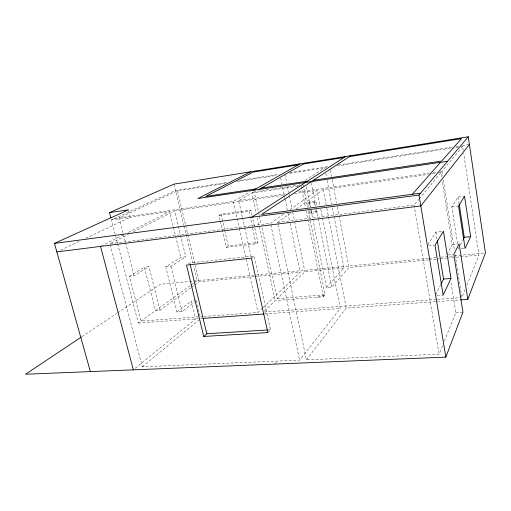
<?xml version="1.0" encoding="UTF-8"?>
<svg xmlns="http://www.w3.org/2000/svg" width="511" height="511" viewBox="0 0 511 511"><rect width="100%" height="100%" fill="white"/><g stroke="black" fill="none" stroke-linecap="round" stroke-linejoin="round"><path stroke-width="0.38" stroke-dasharray="2.56 1.92" d="M290.382 213.157L277.518 222.426L306.402 359.84L439.096 354.206L442.622 345.449M444.385 341.073L455.831 312.617L450.906 281.88M465.125 289.513L461.88 297.574L455.09 254.44M466.894 285.119L478.979 255.085L463.707 153.428M435.653 294.968L440.795 284.601M460.481 244.948L462.896 240.081M446.984 254.376L452.229 244.52L442.111 180.46M427.924 244.705L435.915 232.077L443.433 231.24M457.556 243.645L451.82 206.929L458.08 197.042L464.512 196.211M306.402 359.84L346.234 308.101L459.849 299.931M110.146 244.539L142.314 366.815L299.599 360.134L340.281 308.529L322.479 217.788M277.518 222.426L414.095 205.026L418.643 199.526M419.148 198.92L440.878 172.648L441.619 177.336M440.412 171.53L441.989 171.3L462.647 146.338L463.234 150.272M274.777 364.088L277.332 361.079M264.455 310.995L275.193 300.57L323.342 296.738L325.073 294.758L310.056 219.685M311.027 210.142L326.452 287.572L331.786 287.118L349.013 267.509L428.263 259.933M326.452 287.572L343.992 267.988L334.053 216.37M267.828 332.591L270.472 329.812L254.254 255.96L189.798 262.948L188.489 263.817M261.907 227.625L277.192 298.628L304.895 271.724L343.992 267.988M203.915 316.437L257.985 312.483L262.545 308.127M263.114 307.584L300.136 272.178L289.846 222.355M142.314 366.815L199.999 319.081M135.223 368.335L195.636 318.928L191.306 301.068L195.585 300.711M309.066 210.653L309.647 213.566L316.232 212.71L317.848 211.433L317.535 209.868M309.647 213.566L311.295 212.295L317.848 211.433M283.273 195.266L174.679 210.845L185.749 256.816L180.722 257.384L165.775 266.844L176.959 312.017L182.088 311.621L194.448 302.084M251.412 258.157L254.254 255.96M176.959 312.017L191.306 301.068M308.337 207.006L307.609 203.365L314.208 202.465L315.836 201.251L316.769 205.952M220.19 220.912L226.201 247.324L256.056 243.868L257.946 242.47L252.76 218.619M307.609 203.365L309.276 202.152L315.836 201.251M159.969 310.305L148.957 266.742L144.441 267.234L155.485 310.662L159.969 310.305L190.75 287.904M191.395 287.438L193.956 285.572M194.602 285.106L199.086 281.836L254.35 276.553M117.632 243.785L138.296 323.054L190.654 285.31M191.293 284.851L193.848 283.005M194.493 282.545L197.048 280.699L193.548 266.052M296.176 208.993L323.195 189.536L428.237 174.462M283.477 214.173L270.543 223.313L109.948 243.766L128.44 234.364M289.948 209.599L317.107 190.411L320.18 206.054M226.201 247.324L228.232 245.932L257.946 242.47M81.824 336.73L116.91 313.339M117.575 312.898L160.607 284.212L428.244 258.4M305.105 180.421L324.715 167.883M165.775 266.844L170.936 266.288L185.749 256.816M220.011 220.132L218.951 215.47L248.966 211.375L250.914 210.155L252.089 215.54M203.123 316.494L141.1 321.029L129.475 276.253L134.099 275.774L148.957 266.742M129.475 276.253L144.441 267.234M218.951 215.47L221.039 214.25L250.914 210.155M242.348 216.977L238.739 200.599L255.545 190.954M114.483 218.516L233.291 201.385L250.479 191.638M133.422 231.828L174.679 210.845M101.229 246.047L123.311 234.913M128.299 232.403L169.62 211.573L180.722 257.384M60.451 250.224L80.617 240.694M85.663 238.311L130.311 217.213L128.427 209.81M225.198 183.436L177.406 190.903L119.146 217.839L125.323 241.786M117.428 243.012L111.411 219.928L175.49 190.501L227.491 182.35M317.497 297.198L324.568 295.332M239.314 180.498L279.498 174.2M289.737 172.597L328.349 166.548M338.589 164.938L452.056 147.162M455.991 146.542L459.146 146.05M462.295 145.552L469.392 144.447M236.951 181.597L276.911 175.356M289.577 173.376L326.178 167.659M336.902 165.979L452.427 147.928M455.569 147.443L457.926 147.072M461.075 146.58L462.647 146.338M299.861 184.963L254.178 191.74L258.547 212.02M297.945 186.221L251.955 193.017L256.164 212.499M238.739 200.599L285.221 193.899M298.609 191.97L430.173 173.005M433.322 172.552L437.263 171.983M111.411 219.928L169.62 211.573M294.291 193.682L317.107 190.411M432.191 173.893L435.346 173.44M438.508 172.986L440.878 172.648M451.82 206.929L458.565 206.099M428.525 245.88L434.305 245.286M452.229 244.52L457.607 243.964M461.382 248.819L465.093 248.448M448.051 254.938L453.091 254.452M429.042 258.323L436.19 257.633M440.961 257.174L483.86 253.034M255.136 276.483L300.136 272.178M429.055 259.856L436.183 259.173M436.975 259.096L439.358 258.873M440.15 258.796L446.486 258.189M447.278 258.112L478.979 255.085M277.192 298.628L325.073 294.758M436.879 295.543L443.165 295.071M264.123 312.036L436.471 299.433M437.263 299.376L460.296 297.689M138.296 323.054L198.479 318.723M200.612 318.57L202.203 318.455M264.896 313.952L340.281 308.529M455.831 312.617L462.934 312.157M268.083 329.965L270.472 329.812M125.527 242.559L134.099 275.774M170.936 266.288L182.088 311.621M196.301 300.653L200.433 317.823M177.406 190.903L185.487 224.808M185.672 225.581L187.697 234.057M187.882 234.83L199.086 281.836M173.97 184.145L183.781 225.191M183.966 225.964L192.807 262.967M221.039 214.25L224.546 229.707M224.725 230.48L228.232 245.932M233.291 201.385L236.919 217.699M237.091 218.478L239.167 227.804M239.34 228.577L257.985 312.483M242.521 217.756L244.584 227.108M244.756 227.893L251.291 257.518M248.966 211.375L252.511 227.619M252.677 228.391L256.056 243.868M258.719 212.806L259.218 215.144M259.39 215.923L261.236 224.508M257.34 217.954L275.193 300.57M270.875 224.866L299.599 360.134M280.686 177.981L281.976 184.209M282.615 187.32L284.225 195.106M284.384 195.885L284.863 198.223M285.029 198.996L287.278 209.9M287.923 213.01L289.686 221.576M284.889 174.11L286.812 183.481M287.45 186.604L288.574 192.072M288.734 192.851L289.213 195.196M289.373 195.975L292.094 209.248M292.733 212.372L294.496 220.963M294.655 221.742L304.895 271.724M303.01 184.497L307.552 207.172M308.331 211.088L309.896 218.906M301.062 185.761L305.457 207.645M306.083 210.768L323.342 296.738M314.208 202.465L314.929 206.125M315.657 209.778L316.232 212.71M306.351 186.681L310.401 207.012M309.276 202.152L310.209 206.834M310.829 209.951L311.295 212.295M320.793 209.184L322.326 217.003M311.161 182.721L315.779 206.093M316.398 209.21L318.091 217.782M318.244 218.561L331.786 287.118M323.195 189.536L326.229 205.135M326.836 208.258L346.234 308.101M325.769 173.357L326.523 177.272M327.123 180.396L331.645 203.857M332.393 207.773L333.9 215.591M330.425 170.201L331.613 176.429M332.207 179.54L336.666 202.893M337.413 206.789L349.013 267.509M414.095 205.026L439.096 354.206M435.915 232.077L437.186 239.908M441.989 171.3L442.73 176.008M443.35 179.929L454.471 250.518M458.169 247.554L458.412 249.113M458.08 197.042L459.031 203.237"/><path stroke-width="0.77" d="M81.16 337.171L25.55 374.237L445.854 357.125L462.934 312.157L453.813 254.382L459.14 243.811L467.795 299.363L460.647 299.874M467.795 299.363L485.45 252.881L468.248 136.763L173.97 184.145L109.507 212.627L110.842 217.737M450.983 278.444L443.165 295.071L435.027 245.21L443.433 231.24L450.983 278.444L443.542 279.07L441.14 283.912M470.65 236.625L465.093 248.448L458.565 206.099L464.512 196.211L470.65 236.625L464.275 237.302L463.241 239.391M469.392 144.447L420.815 205.927L56.855 251.923M90.37 371.599L54.466 243.402L419.014 195.049L468.248 136.763M412.294 194.308L440.571 162.3M203.729 336.455L267.828 332.591L251.412 258.157L186.528 265.113L203.729 336.455L206.783 333.76L267.285 330.01M350.744 155.683L261.536 214.441L420.572 193.196M251.782 217.232L345.525 156.519M259.179 189.377L304.888 163.066M253.571 190.213L299.951 163.859M250.543 171.817L197.866 198.53L447.559 161.259M54.466 243.402L128.427 209.81L109.507 212.627M298.207 164.849L253.232 172.073L205.697 196.416L255.909 188.891M303.176 164.05L344.024 157.49M349.275 156.647L461.484 138.628L441.683 161.042L313.415 180.268M261.479 188.054L307.481 181.162M202.995 318.398L264.098 314.003M100.514 246.404L133.371 369.849M190.162 264.487L206.783 333.76M419.014 195.049L445.854 357.125M437.314 240.687L443.542 279.07M459.153 204.01L464.275 237.302"/></g></svg>
